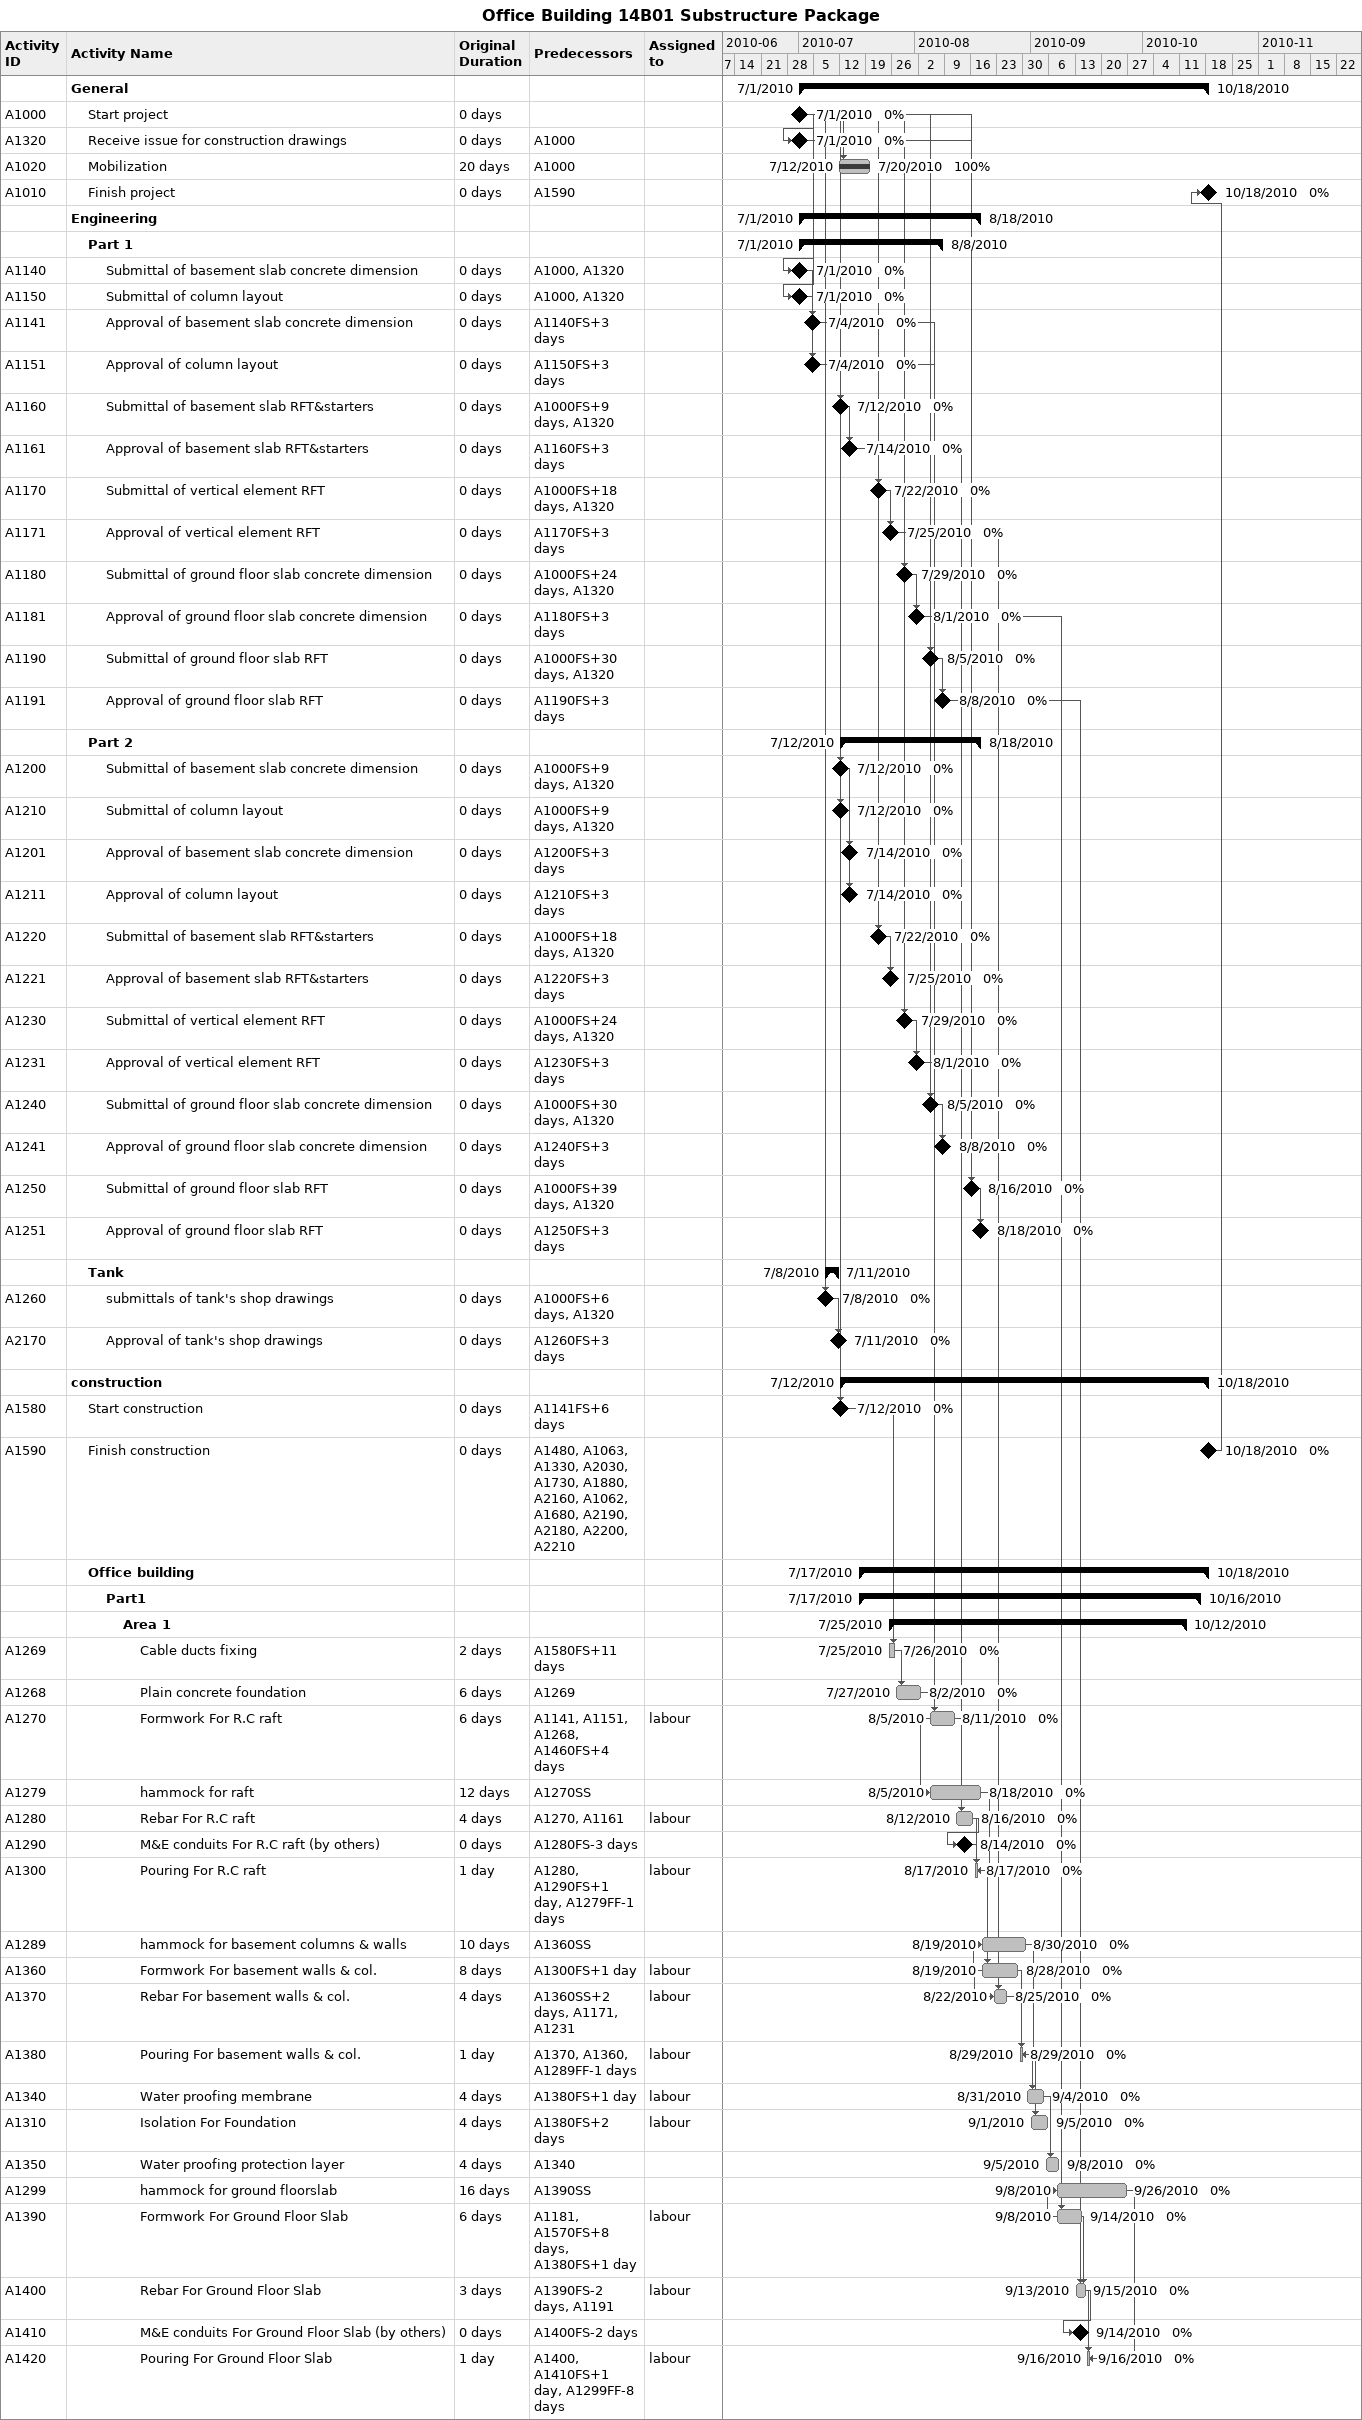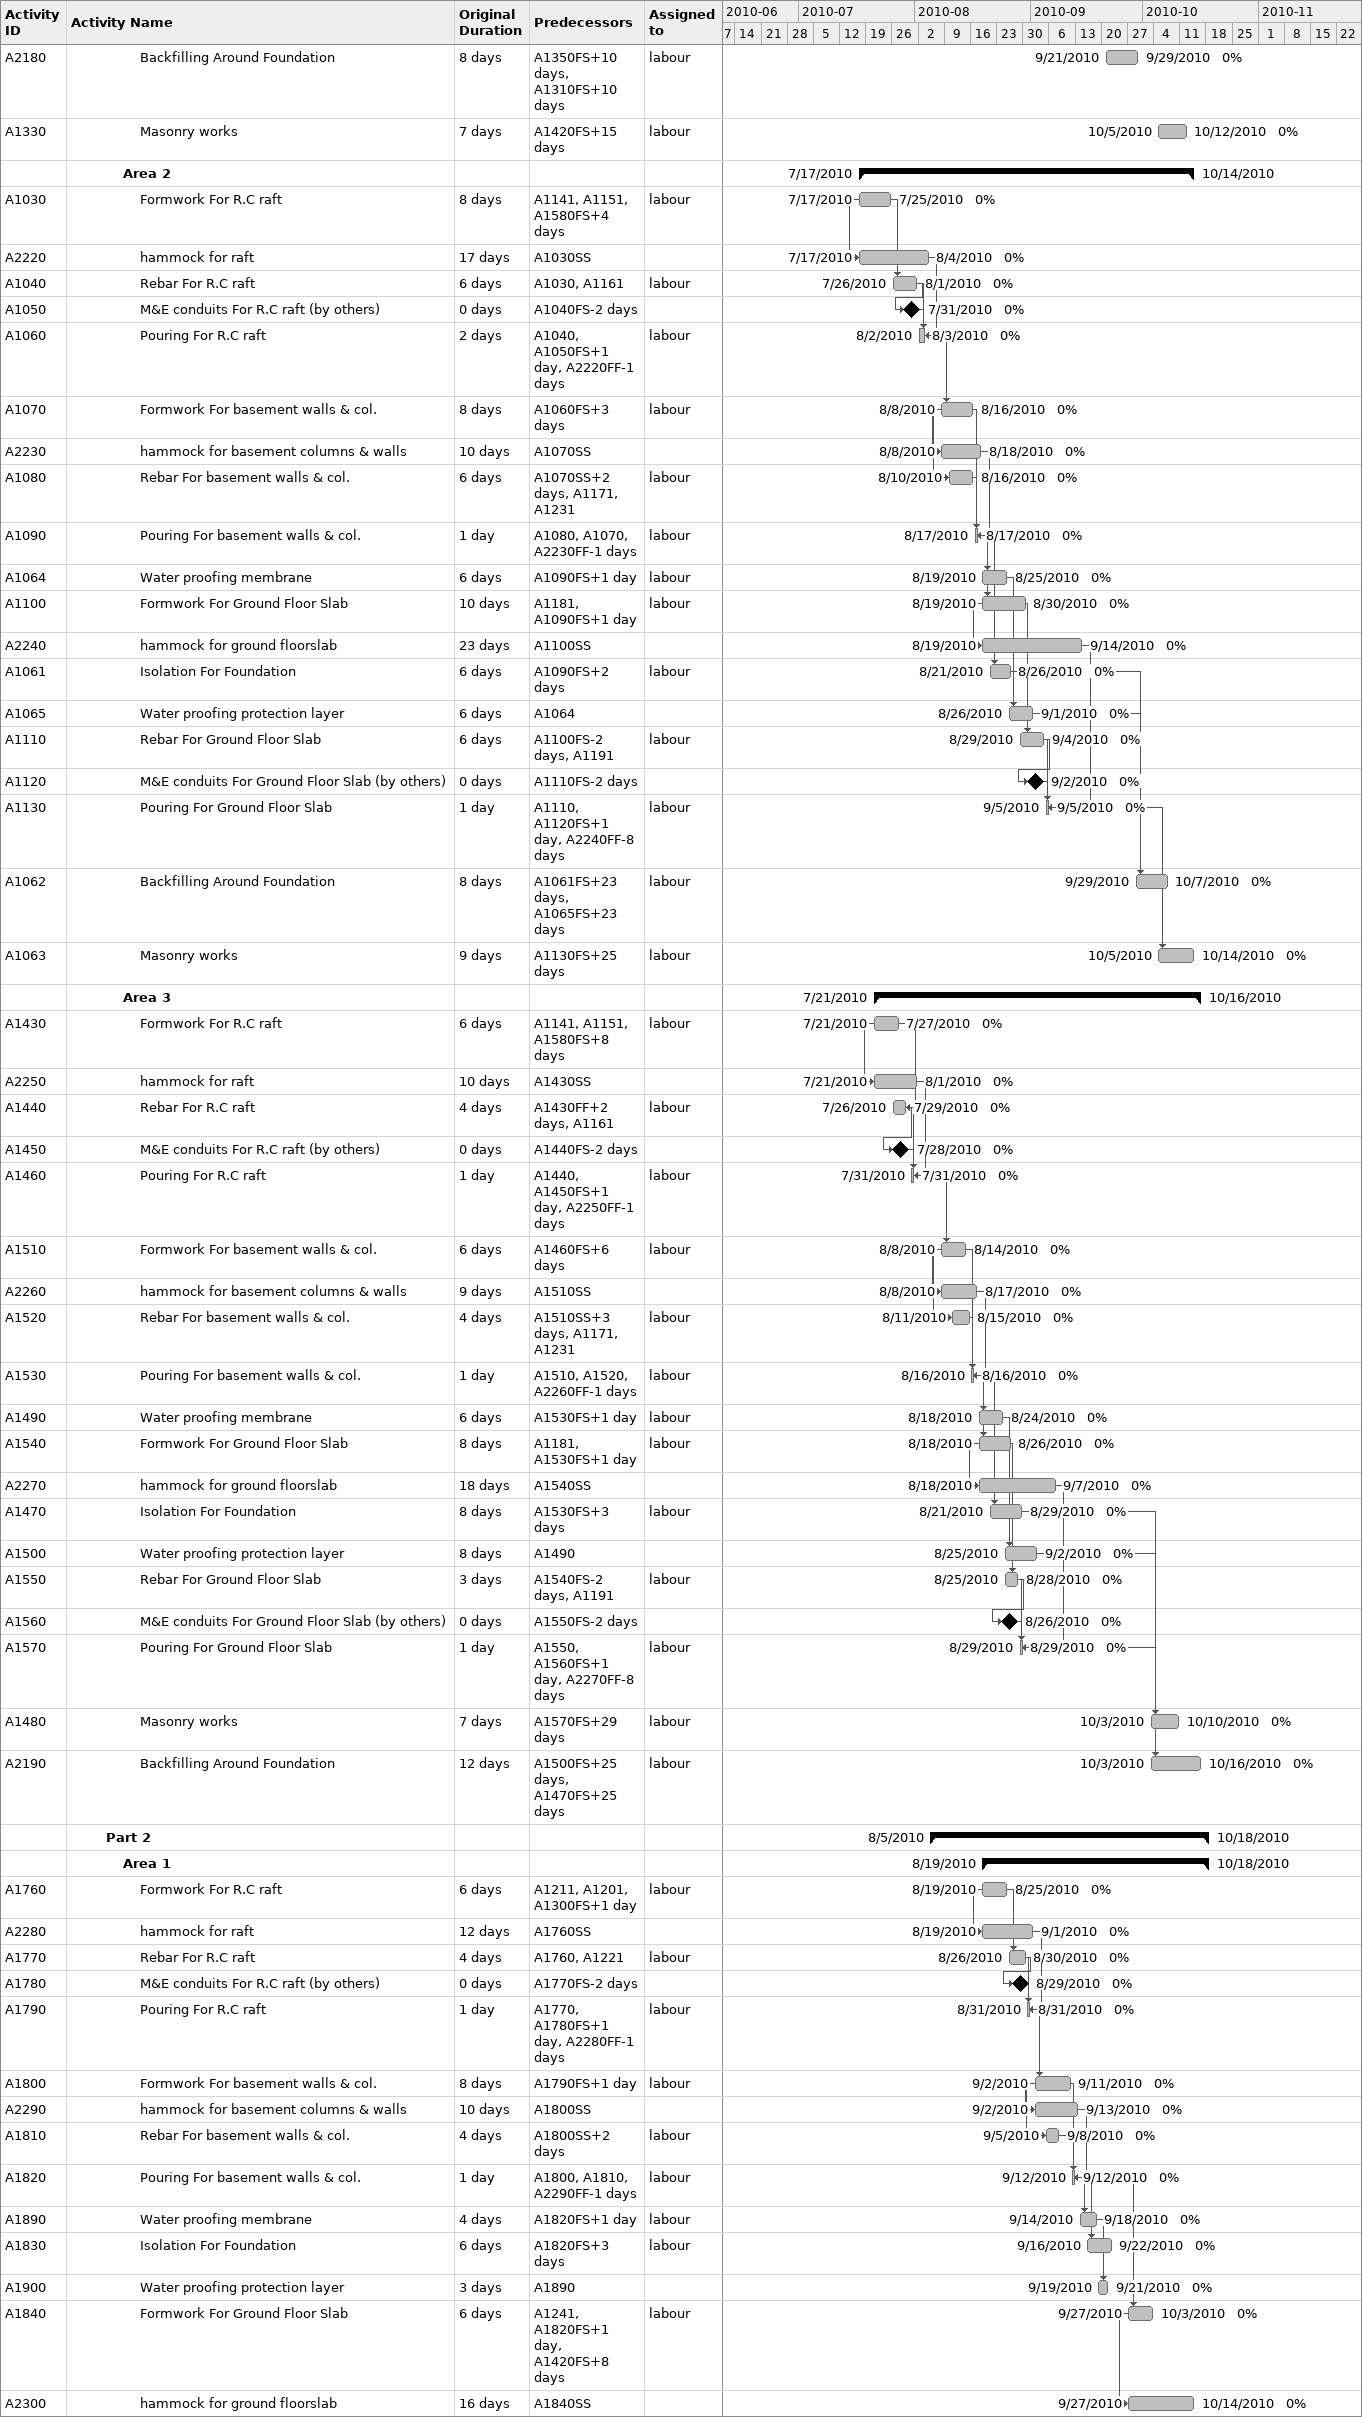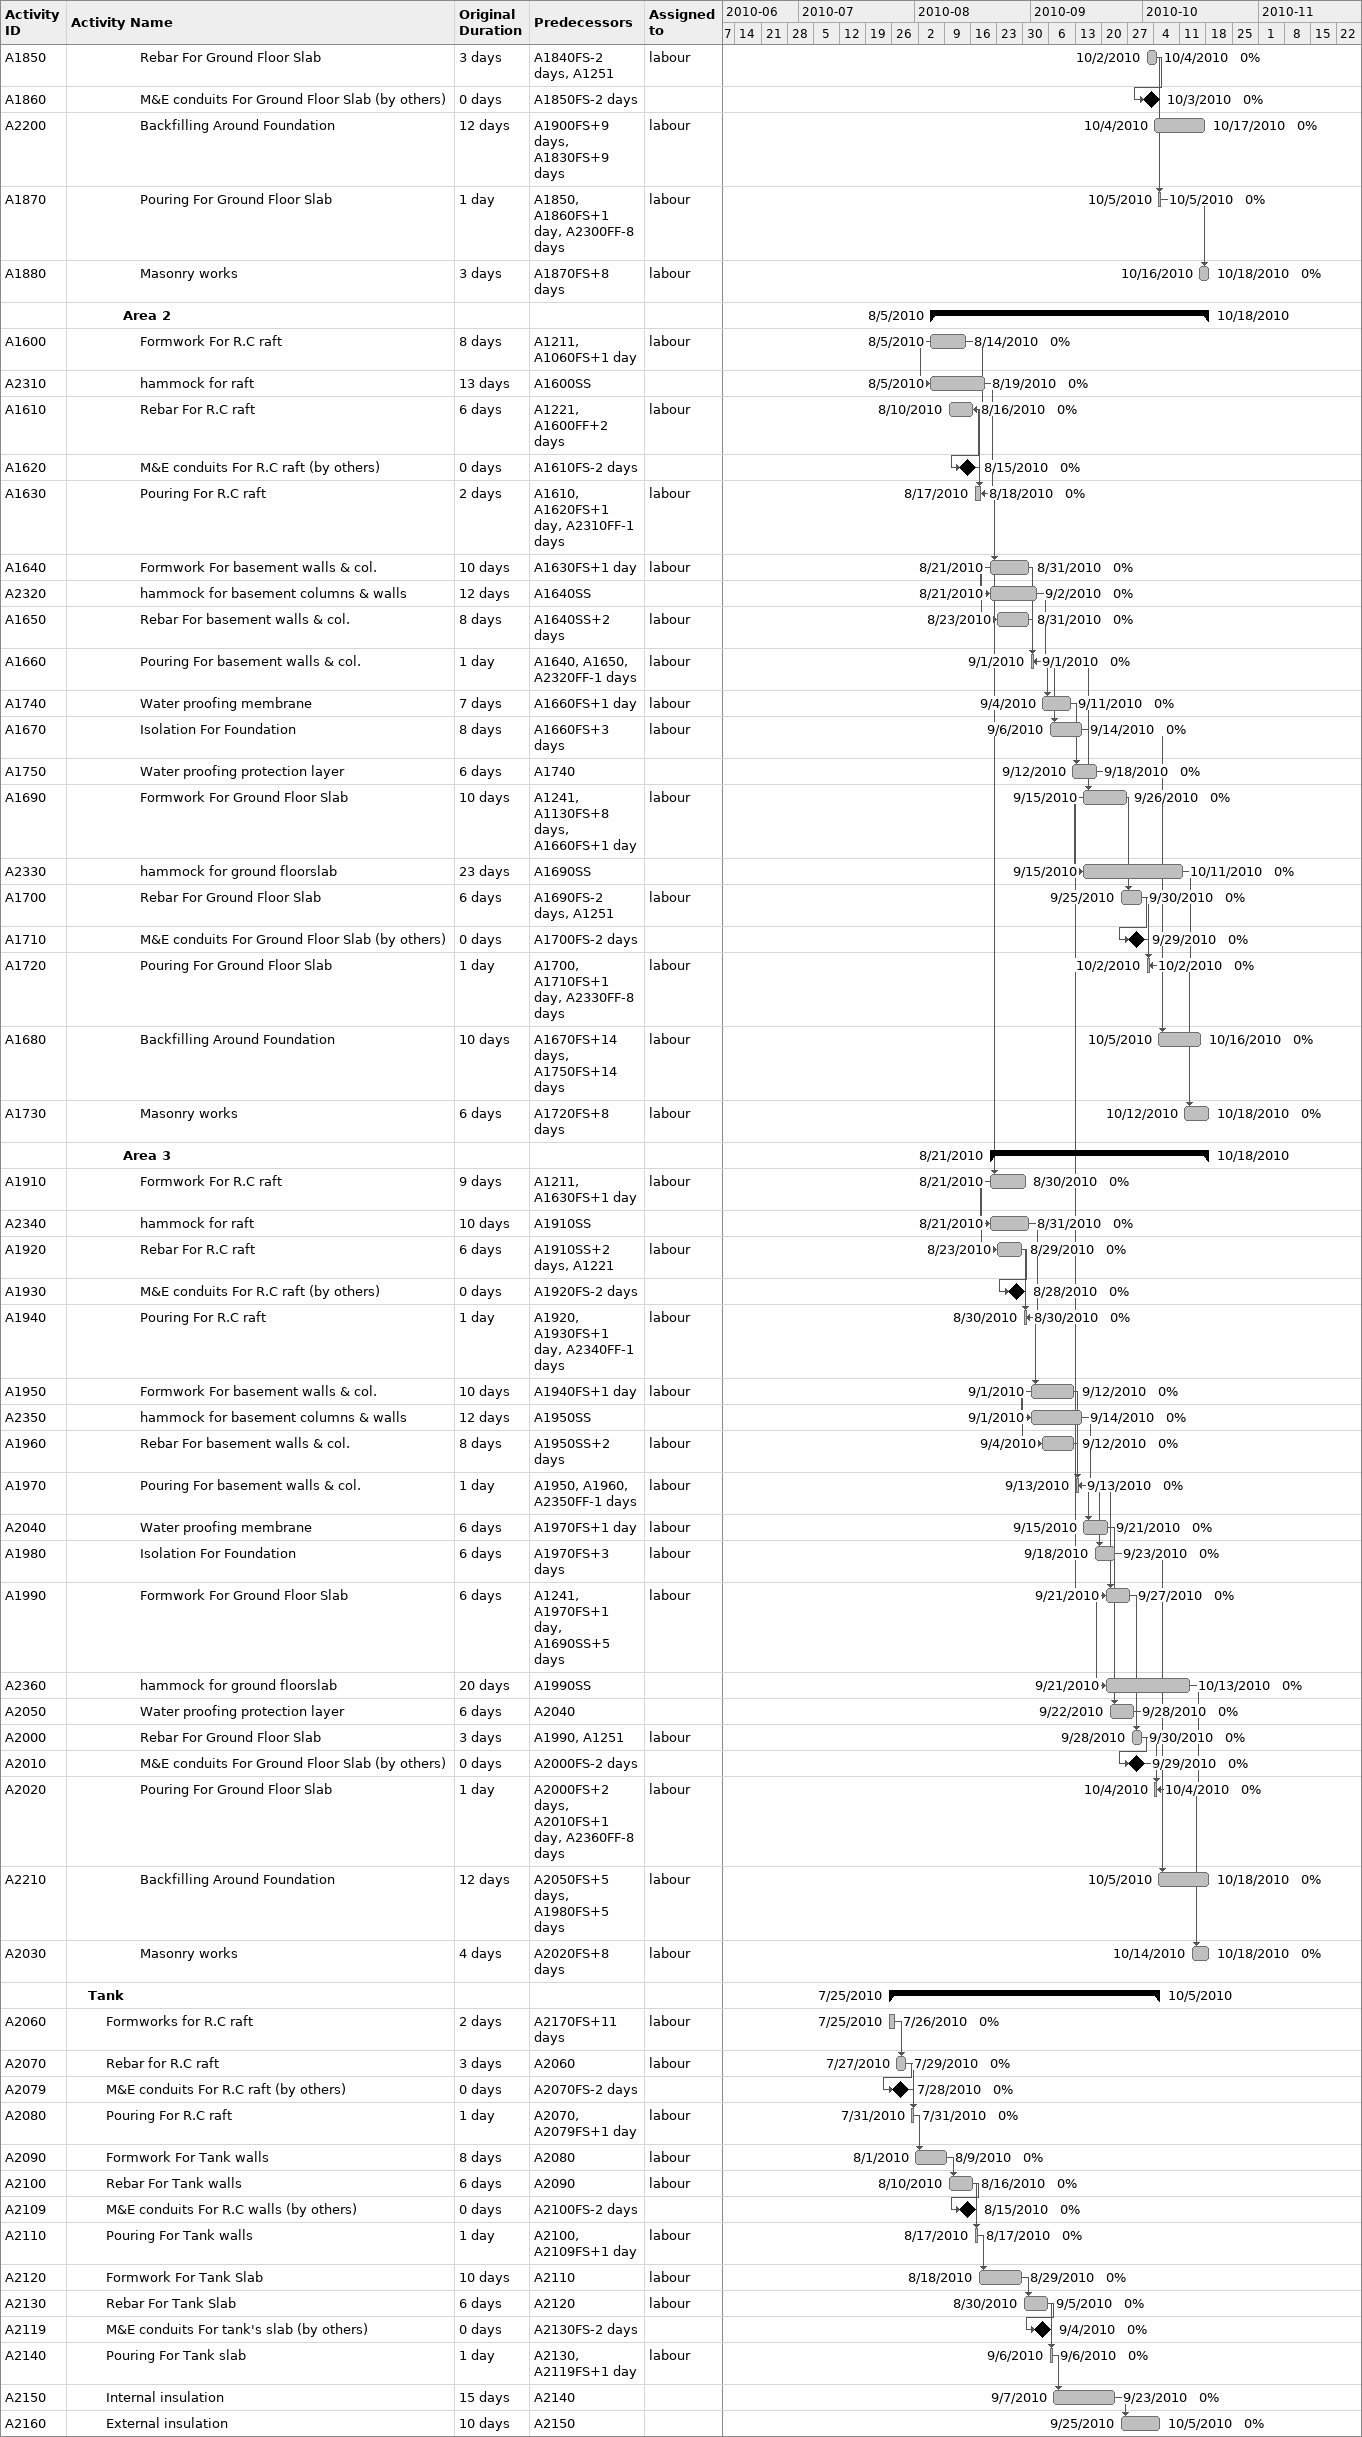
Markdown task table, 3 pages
Office Building 14B01 Substructure Package

| ID | Level | Task | Original duration | Start | Finish | Predecessors | Resources | % complete |
|---|---|---|---|---|---|---|---|---|
|  | 1 | **General** |  | 2010-07-01 | 2010-10-18 |  |  |  |
| A1000 | 2 | Start project | 0d | 2010-07-01 | 2010-07-01 |  |  | 0 |
| A1320 | 2 | Receive issue for construction drawings | 0d | 2010-07-01 | 2010-07-01 | A1000 |  | 0 |
| A1020 | 2 | Mobilization | 20d | 2010-07-12 | 2010-07-20 | A1000 |  | 100 |
| A1010 | 2 | Finish project | 0d | 2010-10-18 | 2010-10-18 | A1590 |  | 0 |
|  | 1 | **Engineering** |  | 2010-07-01 | 2010-08-18 |  |  |  |
|  | 2 | **Part 1** |  | 2010-07-01 | 2010-08-08 |  |  |  |
| A1140 | 3 | Submittal of basement slab concrete dimension | 0d | 2010-07-01 | 2010-07-01 | A1000, A1320 |  | 0 |
| A1150 | 3 | Submittal of column layout | 0d | 2010-07-01 | 2010-07-01 | A1000, A1320 |  | 0 |
| A1141 | 3 | Approval of basement slab concrete dimension | 0d | 2010-07-04 | 2010-07-04 | A1140FS+3d |  | 0 |
| A1151 | 3 | Approval of column layout | 0d | 2010-07-04 | 2010-07-04 | A1150FS+3d |  | 0 |
| A1160 | 3 | Submittal of basement slab RFT&starters | 0d | 2010-07-12 | 2010-07-12 | A1000FS+9d, A1320 |  | 0 |
| A1161 | 3 | Approval of basement slab RFT&starters | 0d | 2010-07-14 | 2010-07-14 | A1160FS+3d |  | 0 |
| A1170 | 3 | Submittal of vertical element RFT | 0d | 2010-07-22 | 2010-07-22 | A1000FS+18d, A1320 |  | 0 |
| A1171 | 3 | Approval of vertical element RFT | 0d | 2010-07-25 | 2010-07-25 | A1170FS+3d |  | 0 |
| A1180 | 3 | Submittal of ground floor slab concrete dimension | 0d | 2010-07-29 | 2010-07-29 | A1000FS+24d, A1320 |  | 0 |
| A1181 | 3 | Approval of ground floor slab concrete dimension | 0d | 2010-08-01 | 2010-08-01 | A1180FS+3d |  | 0 |
| A1190 | 3 | Submittal of ground floor slab RFT | 0d | 2010-08-05 | 2010-08-05 | A1000FS+30d, A1320 |  | 0 |
| A1191 | 3 | Approval of ground floor slab RFT | 0d | 2010-08-08 | 2010-08-08 | A1190FS+3d |  | 0 |
|  | 2 | **Part 2** |  | 2010-07-12 | 2010-08-18 |  |  |  |
| A1200 | 3 | Submittal of basement slab concrete dimension | 0d | 2010-07-12 | 2010-07-12 | A1000FS+9d, A1320 |  | 0 |
| A1210 | 3 | Submittal of column layout | 0d | 2010-07-12 | 2010-07-12 | A1000FS+9d, A1320 |  | 0 |
| A1201 | 3 | Approval of basement slab concrete dimension | 0d | 2010-07-14 | 2010-07-14 | A1200FS+3d |  | 0 |
| A1211 | 3 | Approval of column layout | 0d | 2010-07-14 | 2010-07-14 | A1210FS+3d |  | 0 |
| A1220 | 3 | Submittal of basement slab RFT&starters | 0d | 2010-07-22 | 2010-07-22 | A1000FS+18d, A1320 |  | 0 |
| A1221 | 3 | Approval of basement slab RFT&starters | 0d | 2010-07-25 | 2010-07-25 | A1220FS+3d |  | 0 |
| A1230 | 3 | Submittal of vertical element RFT | 0d | 2010-07-29 | 2010-07-29 | A1000FS+24d, A1320 |  | 0 |
| A1231 | 3 | Approval of vertical element RFT | 0d | 2010-08-01 | 2010-08-01 | A1230FS+3d |  | 0 |
| A1240 | 3 | Submittal of ground floor slab concrete dimension | 0d | 2010-08-05 | 2010-08-05 | A1000FS+30d, A1320 |  | 0 |
| A1241 | 3 | Approval of ground floor slab concrete dimension | 0d | 2010-08-08 | 2010-08-08 | A1240FS+3d |  | 0 |
| A1250 | 3 | Submittal of ground floor slab RFT | 0d | 2010-08-16 | 2010-08-16 | A1000FS+39d, A1320 |  | 0 |
| A1251 | 3 | Approval of ground floor slab RFT | 0d | 2010-08-18 | 2010-08-18 | A1250FS+3d |  | 0 |
|  | 2 | **Tank** |  | 2010-07-08 | 2010-07-11 |  |  |  |
| A1260 | 3 | submittals of tank's shop drawings | 0d | 2010-07-08 | 2010-07-08 | A1000FS+6d, A1320 |  | 0 |
| A2170 | 3 | Approval of tank's shop drawings | 0d | 2010-07-11 | 2010-07-11 | A1260FS+3d |  | 0 |
|  | 1 | **construction** |  | 2010-07-12 | 2010-10-18 |  |  |  |
| A1580 | 2 | Start construction | 0d | 2010-07-12 | 2010-07-12 | A1141FS+6d |  | 0 |
| A1590 | 2 | Finish construction | 0d | 2010-10-18 | 2010-10-18 | A1480, A1063, A1330, A2030, A1730, A1880, A2160, A1062, A1680, A2190, A2180, A2200, A2210 |  | 0 |
|  | 2 | **Office building** |  | 2010-07-17 | 2010-10-18 |  |  |  |
|  | 3 | **Part1** |  | 2010-07-17 | 2010-10-16 |  |  |  |
|  | 4 | **Area 1** |  | 2010-07-25 | 2010-10-12 |  |  |  |
| A1269 | 5 | Cable ducts fixing | 2d | 2010-07-25 | 2010-07-26 | A1580FS+11d |  | 0 |
| A1268 | 5 | Plain concrete foundation | 6d | 2010-07-27 | 2010-08-02 | A1269 |  | 0 |
| A1270 | 5 | Formwork For R.C raft | 6d | 2010-08-05 | 2010-08-11 | A1141, A1151, A1268, A1460FS+4d | labour | 0 |
| A1279 | 5 | hammock for raft | 12d | 2010-08-05 | 2010-08-18 | A1270SS |  | 0 |
| A1280 | 5 | Rebar For R.C raft | 4d | 2010-08-12 | 2010-08-16 | A1270, A1161 | labour | 0 |
| A1290 | 5 | M&E conduits For R.C raft (by others) | 0d | 2010-08-14 | 2010-08-14 | A1280FS-3d |  | 0 |
| A1300 | 5 | Pouring For R.C raft | 1d | 2010-08-17 | 2010-08-17 | A1280, A1290FS+1d, A1279FF-1d | labour | 0 |
| A1289 | 5 | hammock for basement columns & walls | 10d | 2010-08-19 | 2010-08-30 | A1360SS |  | 0 |
| A1360 | 5 | Formwork For basement walls & col. | 8d | 2010-08-19 | 2010-08-28 | A1300FS+1d | labour | 0 |
| A1370 | 5 | Rebar For basement walls & col. | 4d | 2010-08-22 | 2010-08-25 | A1360SS+2d, A1171, A1231 | labour | 0 |
| A1380 | 5 | Pouring For basement walls & col. | 1d | 2010-08-29 | 2010-08-29 | A1370, A1360, A1289FF-1d | labour | 0 |
| A1340 | 5 | Water proofing membrane | 4d | 2010-08-31 | 2010-09-04 | A1380FS+1d | labour | 0 |
| A1310 | 5 | Isolation For Foundation | 4d | 2010-09-01 | 2010-09-05 | A1380FS+2d | labour | 0 |
| A1350 | 5 | Water proofing protection layer | 4d | 2010-09-05 | 2010-09-08 | A1340 |  | 0 |
| A1299 | 5 | hammock for ground floorslab | 16d | 2010-09-08 | 2010-09-26 | A1390SS |  | 0 |
| A1390 | 5 | Formwork For Ground Floor Slab | 6d | 2010-09-08 | 2010-09-14 | A1181, A1570FS+8d, A1380FS+1d | labour | 0 |
| A1400 | 5 | Rebar For Ground Floor Slab | 3d | 2010-09-13 | 2010-09-15 | A1390FS-2d, A1191 | labour | 0 |
| A1410 | 5 | M&E conduits For Ground Floor Slab (by others) | 0d | 2010-09-14 | 2010-09-14 | A1400FS-2d |  | 0 |
| A1420 | 5 | Pouring For Ground Floor Slab | 1d | 2010-09-16 | 2010-09-16 | A1400, A1410FS+1d, A1299FF-8d | labour | 0 |
| A2180 | 5 | Backfilling Around Foundation | 8d | 2010-09-21 | 2010-09-29 | A1350FS+10d, A1310FS+10d | labour | 0 |
| A1330 | 5 | Masonry works | 7d | 2010-10-05 | 2010-10-12 | A1420FS+15d | labour | 0 |
|  | 4 | **Area 2** |  | 2010-07-17 | 2010-10-14 |  |  |  |
| A1030 | 5 | Formwork For R.C raft | 8d | 2010-07-17 | 2010-07-25 | A1141, A1151, A1580FS+4d | labour | 0 |
| A2220 | 5 | hammock for raft | 17d | 2010-07-17 | 2010-08-04 | A1030SS |  | 0 |
| A1040 | 5 | Rebar For R.C raft | 6d | 2010-07-26 | 2010-08-01 | A1030, A1161 | labour | 0 |
| A1050 | 5 | M&E conduits For R.C raft (by others) | 0d | 2010-07-31 | 2010-07-31 | A1040FS-2d |  | 0 |
| A1060 | 5 | Pouring For R.C raft | 2d | 2010-08-02 | 2010-08-03 | A1040, A1050FS+1d, A2220FF-1d | labour | 0 |
| A1070 | 5 | Formwork For basement walls & col. | 8d | 2010-08-08 | 2010-08-16 | A1060FS+3d | labour | 0 |
| A2230 | 5 | hammock for basement columns & walls | 10d | 2010-08-08 | 2010-08-18 | A1070SS |  | 0 |
| A1080 | 5 | Rebar For basement walls & col. | 6d | 2010-08-10 | 2010-08-16 | A1070SS+2d, A1171, A1231 | labour | 0 |
| A1090 | 5 | Pouring For basement walls & col. | 1d | 2010-08-17 | 2010-08-17 | A1080, A1070, A2230FF-1d | labour | 0 |
| A1064 | 5 | Water proofing membrane | 6d | 2010-08-19 | 2010-08-25 | A1090FS+1d | labour | 0 |
| A1100 | 5 | Formwork For Ground Floor Slab | 10d | 2010-08-19 | 2010-08-30 | A1181, A1090FS+1d | labour | 0 |
| A2240 | 5 | hammock for ground floorslab | 23d | 2010-08-19 | 2010-09-14 | A1100SS |  | 0 |
| A1061 | 5 | Isolation For Foundation | 6d | 2010-08-21 | 2010-08-26 | A1090FS+2d | labour | 0 |
| A1065 | 5 | Water proofing protection layer | 6d | 2010-08-26 | 2010-09-01 | A1064 |  | 0 |
| A1110 | 5 | Rebar For Ground Floor Slab | 6d | 2010-08-29 | 2010-09-04 | A1100FS-2d, A1191 | labour | 0 |
| A1120 | 5 | M&E conduits For Ground Floor Slab (by others) | 0d | 2010-09-02 | 2010-09-02 | A1110FS-2d |  | 0 |
| A1130 | 5 | Pouring For Ground Floor Slab | 1d | 2010-09-05 | 2010-09-05 | A1110, A1120FS+1d, A2240FF-8d | labour | 0 |
| A1062 | 5 | Backfilling Around Foundation | 8d | 2010-09-29 | 2010-10-07 | A1061FS+23d, A1065FS+23d | labour | 0 |
| A1063 | 5 | Masonry works | 9d | 2010-10-05 | 2010-10-14 | A1130FS+25d | labour | 0 |
|  | 4 | **Area 3** |  | 2010-07-21 | 2010-10-16 |  |  |  |
| A1430 | 5 | Formwork For R.C raft | 6d | 2010-07-21 | 2010-07-27 | A1141, A1151, A1580FS+8d | labour | 0 |
| A2250 | 5 | hammock for raft | 10d | 2010-07-21 | 2010-08-01 | A1430SS |  | 0 |
| A1440 | 5 | Rebar For R.C raft | 4d | 2010-07-26 | 2010-07-29 | A1430FF+2d, A1161 | labour | 0 |
| A1450 | 5 | M&E conduits For R.C raft (by others) | 0d | 2010-07-28 | 2010-07-28 | A1440FS-2d |  | 0 |
| A1460 | 5 | Pouring For R.C raft | 1d | 2010-07-31 | 2010-07-31 | A1440, A1450FS+1d, A2250FF-1d | labour | 0 |
| A1510 | 5 | Formwork For basement walls & col. | 6d | 2010-08-08 | 2010-08-14 | A1460FS+6d | labour | 0 |
| A2260 | 5 | hammock for basement columns & walls | 9d | 2010-08-08 | 2010-08-17 | A1510SS |  | 0 |
| A1520 | 5 | Rebar For basement walls & col. | 4d | 2010-08-11 | 2010-08-15 | A1510SS+3d, A1171, A1231 | labour | 0 |
| A1530 | 5 | Pouring For basement walls & col. | 1d | 2010-08-16 | 2010-08-16 | A1510, A1520, A2260FF-1d | labour | 0 |
| A1490 | 5 | Water proofing membrane | 6d | 2010-08-18 | 2010-08-24 | A1530FS+1d | labour | 0 |
| A1540 | 5 | Formwork For Ground Floor Slab | 8d | 2010-08-18 | 2010-08-26 | A1181, A1530FS+1d | labour | 0 |
| A2270 | 5 | hammock for ground floorslab | 18d | 2010-08-18 | 2010-09-07 | A1540SS |  | 0 |
| A1470 | 5 | Isolation For Foundation | 8d | 2010-08-21 | 2010-08-29 | A1530FS+3d | labour | 0 |
| A1500 | 5 | Water proofing protection layer | 8d | 2010-08-25 | 2010-09-02 | A1490 |  | 0 |
| A1550 | 5 | Rebar For Ground Floor Slab | 3d | 2010-08-25 | 2010-08-28 | A1540FS-2d, A1191 | labour | 0 |
| A1560 | 5 | M&E conduits For Ground Floor Slab (by others) | 0d | 2010-08-26 | 2010-08-26 | A1550FS-2d |  | 0 |
| A1570 | 5 | Pouring For Ground Floor Slab | 1d | 2010-08-29 | 2010-08-29 | A1550, A1560FS+1d, A2270FF-8d | labour | 0 |
| A1480 | 5 | Masonry works | 7d | 2010-10-03 | 2010-10-10 | A1570FS+29d | labour | 0 |
| A2190 | 5 | Backfilling Around Foundation | 12d | 2010-10-03 | 2010-10-16 | A1500FS+25d, A1470FS+25d | labour | 0 |
|  | 3 | **Part 2** |  | 2010-08-05 | 2010-10-18 |  |  |  |
|  | 4 | **Area 1** |  | 2010-08-19 | 2010-10-18 |  |  |  |
| A1760 | 5 | Formwork For R.C raft | 6d | 2010-08-19 | 2010-08-25 | A1211, A1201, A1300FS+1d | labour | 0 |
| A2280 | 5 | hammock for raft | 12d | 2010-08-19 | 2010-09-01 | A1760SS |  | 0 |
| A1770 | 5 | Rebar For R.C raft | 4d | 2010-08-26 | 2010-08-30 | A1760, A1221 | labour | 0 |
| A1780 | 5 | M&E conduits For R.C raft (by others) | 0d | 2010-08-29 | 2010-08-29 | A1770FS-2d |  | 0 |
| A1790 | 5 | Pouring For R.C raft | 1d | 2010-08-31 | 2010-08-31 | A1770, A1780FS+1d, A2280FF-1d | labour | 0 |
| A1800 | 5 | Formwork For basement walls & col. | 8d | 2010-09-02 | 2010-09-11 | A1790FS+1d | labour | 0 |
| A2290 | 5 | hammock for basement columns & walls | 10d | 2010-09-02 | 2010-09-13 | A1800SS |  | 0 |
| A1810 | 5 | Rebar For basement walls & col. | 4d | 2010-09-05 | 2010-09-08 | A1800SS+2d | labour | 0 |
| A1820 | 5 | Pouring For basement walls & col. | 1d | 2010-09-12 | 2010-09-12 | A1800, A1810, A2290FF-1d | labour | 0 |
| A1890 | 5 | Water proofing membrane | 4d | 2010-09-14 | 2010-09-18 | A1820FS+1d | labour | 0 |
| A1830 | 5 | Isolation For Foundation | 6d | 2010-09-16 | 2010-09-22 | A1820FS+3d | labour | 0 |
| A1900 | 5 | Water proofing protection layer | 3d | 2010-09-19 | 2010-09-21 | A1890 |  | 0 |
| A1840 | 5 | Formwork For Ground Floor Slab | 6d | 2010-09-27 | 2010-10-03 | A1241, A1820FS+1d, A1420FS+8d | labour | 0 |
| A2300 | 5 | hammock for ground floorslab | 16d | 2010-09-27 | 2010-10-14 | A1840SS |  | 0 |
| A1850 | 5 | Rebar For Ground Floor Slab | 3d | 2010-10-02 | 2010-10-04 | A1840FS-2d, A1251 | labour | 0 |
| A1860 | 5 | M&E conduits For Ground Floor Slab (by others) | 0d | 2010-10-03 | 2010-10-03 | A1850FS-2d |  | 0 |
| A2200 | 5 | Backfilling Around Foundation | 12d | 2010-10-04 | 2010-10-17 | A1900FS+9d, A1830FS+9d | labour | 0 |
| A1870 | 5 | Pouring For Ground Floor Slab | 1d | 2010-10-05 | 2010-10-05 | A1850, A1860FS+1d, A2300FF-8d | labour | 0 |
| A1880 | 5 | Masonry works | 3d | 2010-10-16 | 2010-10-18 | A1870FS+8d | labour | 0 |
|  | 4 | **Area 2** |  | 2010-08-05 | 2010-10-18 |  |  |  |
| A1600 | 5 | Formwork For R.C raft | 8d | 2010-08-05 | 2010-08-14 | A1211, A1060FS+1d | labour | 0 |
| A2310 | 5 | hammock for raft | 13d | 2010-08-05 | 2010-08-19 | A1600SS |  | 0 |
| A1610 | 5 | Rebar For R.C raft | 6d | 2010-08-10 | 2010-08-16 | A1221, A1600FF+2d | labour | 0 |
| A1620 | 5 | M&E conduits For R.C raft (by others) | 0d | 2010-08-15 | 2010-08-15 | A1610FS-2d |  | 0 |
| A1630 | 5 | Pouring For R.C raft | 2d | 2010-08-17 | 2010-08-18 | A1610, A1620FS+1d, A2310FF-1d | labour | 0 |
| A1640 | 5 | Formwork For basement walls & col. | 10d | 2010-08-21 | 2010-08-31 | A1630FS+1d | labour | 0 |
| A2320 | 5 | hammock for basement columns & walls | 12d | 2010-08-21 | 2010-09-02 | A1640SS |  | 0 |
| A1650 | 5 | Rebar For basement walls & col. | 8d | 2010-08-23 | 2010-08-31 | A1640SS+2d | labour | 0 |
| A1660 | 5 | Pouring For basement walls & col. | 1d | 2010-09-01 | 2010-09-01 | A1640, A1650, A2320FF-1d | labour | 0 |
| A1740 | 5 | Water proofing membrane | 7d | 2010-09-04 | 2010-09-11 | A1660FS+1d | labour | 0 |
| A1670 | 5 | Isolation For Foundation | 8d | 2010-09-06 | 2010-09-14 | A1660FS+3d | labour | 0 |
| A1750 | 5 | Water proofing protection layer | 6d | 2010-09-12 | 2010-09-18 | A1740 |  | 0 |
| A1690 | 5 | Formwork For Ground Floor Slab | 10d | 2010-09-15 | 2010-09-26 | A1241, A1130FS+8d, A1660FS+1d | labour | 0 |
| A2330 | 5 | hammock for ground floorslab | 23d | 2010-09-15 | 2010-10-11 | A1690SS |  | 0 |
| A1700 | 5 | Rebar For Ground Floor Slab | 6d | 2010-09-25 | 2010-09-30 | A1690FS-2d, A1251 | labour | 0 |
| A1710 | 5 | M&E conduits For Ground Floor Slab (by others) | 0d | 2010-09-29 | 2010-09-29 | A1700FS-2d |  | 0 |
| A1720 | 5 | Pouring For Ground Floor Slab | 1d | 2010-10-02 | 2010-10-02 | A1700, A1710FS+1d, A2330FF-8d | labour | 0 |
| A1680 | 5 | Backfilling Around Foundation | 10d | 2010-10-05 | 2010-10-16 | A1670FS+14d, A1750FS+14d | labour | 0 |
| A1730 | 5 | Masonry works | 6d | 2010-10-12 | 2010-10-18 | A1720FS+8d | labour | 0 |
|  | 4 | **Area 3** |  | 2010-08-21 | 2010-10-18 |  |  |  |
| A1910 | 5 | Formwork For R.C raft | 9d | 2010-08-21 | 2010-08-30 | A1211, A1630FS+1d | labour | 0 |
| A2340 | 5 | hammock for raft | 10d | 2010-08-21 | 2010-08-31 | A1910SS |  | 0 |
| A1920 | 5 | Rebar For R.C raft | 6d | 2010-08-23 | 2010-08-29 | A1910SS+2d, A1221 | labour | 0 |
| A1930 | 5 | M&E conduits For R.C raft (by others) | 0d | 2010-08-28 | 2010-08-28 | A1920FS-2d |  | 0 |
| A1940 | 5 | Pouring For R.C raft | 1d | 2010-08-30 | 2010-08-30 | A1920, A1930FS+1d, A2340FF-1d | labour | 0 |
| A1950 | 5 | Formwork For basement walls & col. | 10d | 2010-09-01 | 2010-09-12 | A1940FS+1d | labour | 0 |
| A2350 | 5 | hammock for basement columns & walls | 12d | 2010-09-01 | 2010-09-14 | A1950SS |  | 0 |
| A1960 | 5 | Rebar For basement walls & col. | 8d | 2010-09-04 | 2010-09-12 | A1950SS+2d | labour | 0 |
| A1970 | 5 | Pouring For basement walls & col. | 1d | 2010-09-13 | 2010-09-13 | A1950, A1960, A2350FF-1d | labour | 0 |
| A2040 | 5 | Water proofing membrane | 6d | 2010-09-15 | 2010-09-21 | A1970FS+1d | labour | 0 |
| A1980 | 5 | Isolation For Foundation | 6d | 2010-09-18 | 2010-09-23 | A1970FS+3d | labour | 0 |
| A1990 | 5 | Formwork For Ground Floor Slab | 6d | 2010-09-21 | 2010-09-27 | A1241, A1970FS+1d, A1690SS+5d | labour | 0 |
| A2360 | 5 | hammock for ground floorslab | 20d | 2010-09-21 | 2010-10-13 | A1990SS |  | 0 |
| A2050 | 5 | Water proofing protection layer | 6d | 2010-09-22 | 2010-09-28 | A2040 |  | 0 |
| A2000 | 5 | Rebar For Ground Floor Slab | 3d | 2010-09-28 | 2010-09-30 | A1990, A1251 | labour | 0 |
| A2010 | 5 | M&E conduits For Ground Floor Slab (by others) | 0d | 2010-09-29 | 2010-09-29 | A2000FS-2d |  | 0 |
| A2020 | 5 | Pouring For Ground Floor Slab | 1d | 2010-10-04 | 2010-10-04 | A2000FS+2d, A2010FS+1d, A2360FF-8d | labour | 0 |
| A2210 | 5 | Backfilling Around Foundation | 12d | 2010-10-05 | 2010-10-18 | A2050FS+5d, A1980FS+5d | labour | 0 |
| A2030 | 5 | Masonry works | 4d | 2010-10-14 | 2010-10-18 | A2020FS+8d | labour | 0 |
|  | 2 | **Tank** |  | 2010-07-25 | 2010-10-05 |  |  |  |
| A2060 | 3 | Formworks for R.C raft | 2d | 2010-07-25 | 2010-07-26 | A2170FS+11d | labour | 0 |
| A2070 | 3 | Rebar for R.C raft | 3d | 2010-07-27 | 2010-07-29 | A2060 | labour | 0 |
| A2079 | 3 | M&E conduits For R.C raft (by others) | 0d | 2010-07-28 | 2010-07-28 | A2070FS-2d |  | 0 |
| A2080 | 3 | Pouring For R.C raft | 1d | 2010-07-31 | 2010-07-31 | A2070, A2079FS+1d | labour | 0 |
| A2090 | 3 | Formwork For Tank walls | 8d | 2010-08-01 | 2010-08-09 | A2080 | labour | 0 |
| A2100 | 3 | Rebar For Tank walls | 6d | 2010-08-10 | 2010-08-16 | A2090 | labour | 0 |
| A2109 | 3 | M&E conduits For R.C walls (by others) | 0d | 2010-08-15 | 2010-08-15 | A2100FS-2d |  | 0 |
| A2110 | 3 | Pouring For Tank walls | 1d | 2010-08-17 | 2010-08-17 | A2100, A2109FS+1d | labour | 0 |
| A2120 | 3 | Formwork For Tank Slab | 10d | 2010-08-18 | 2010-08-29 | A2110 | labour | 0 |
| A2130 | 3 | Rebar For Tank Slab | 6d | 2010-08-30 | 2010-09-05 | A2120 | labour | 0 |
| A2119 | 3 | M&E conduits For tank's slab (by others) | 0d | 2010-09-04 | 2010-09-04 | A2130FS-2d |  | 0 |
| A2140 | 3 | Pouring For Tank slab | 1d | 2010-09-06 | 2010-09-06 | A2130, A2119FS+1d | labour | 0 |
| A2150 | 3 | Internal insulation | 15d | 2010-09-07 | 2010-09-23 | A2140 |  | 0 |
| A2160 | 3 | External insulation | 10d | 2010-09-25 | 2010-10-05 | A2150 |  | 0 |
